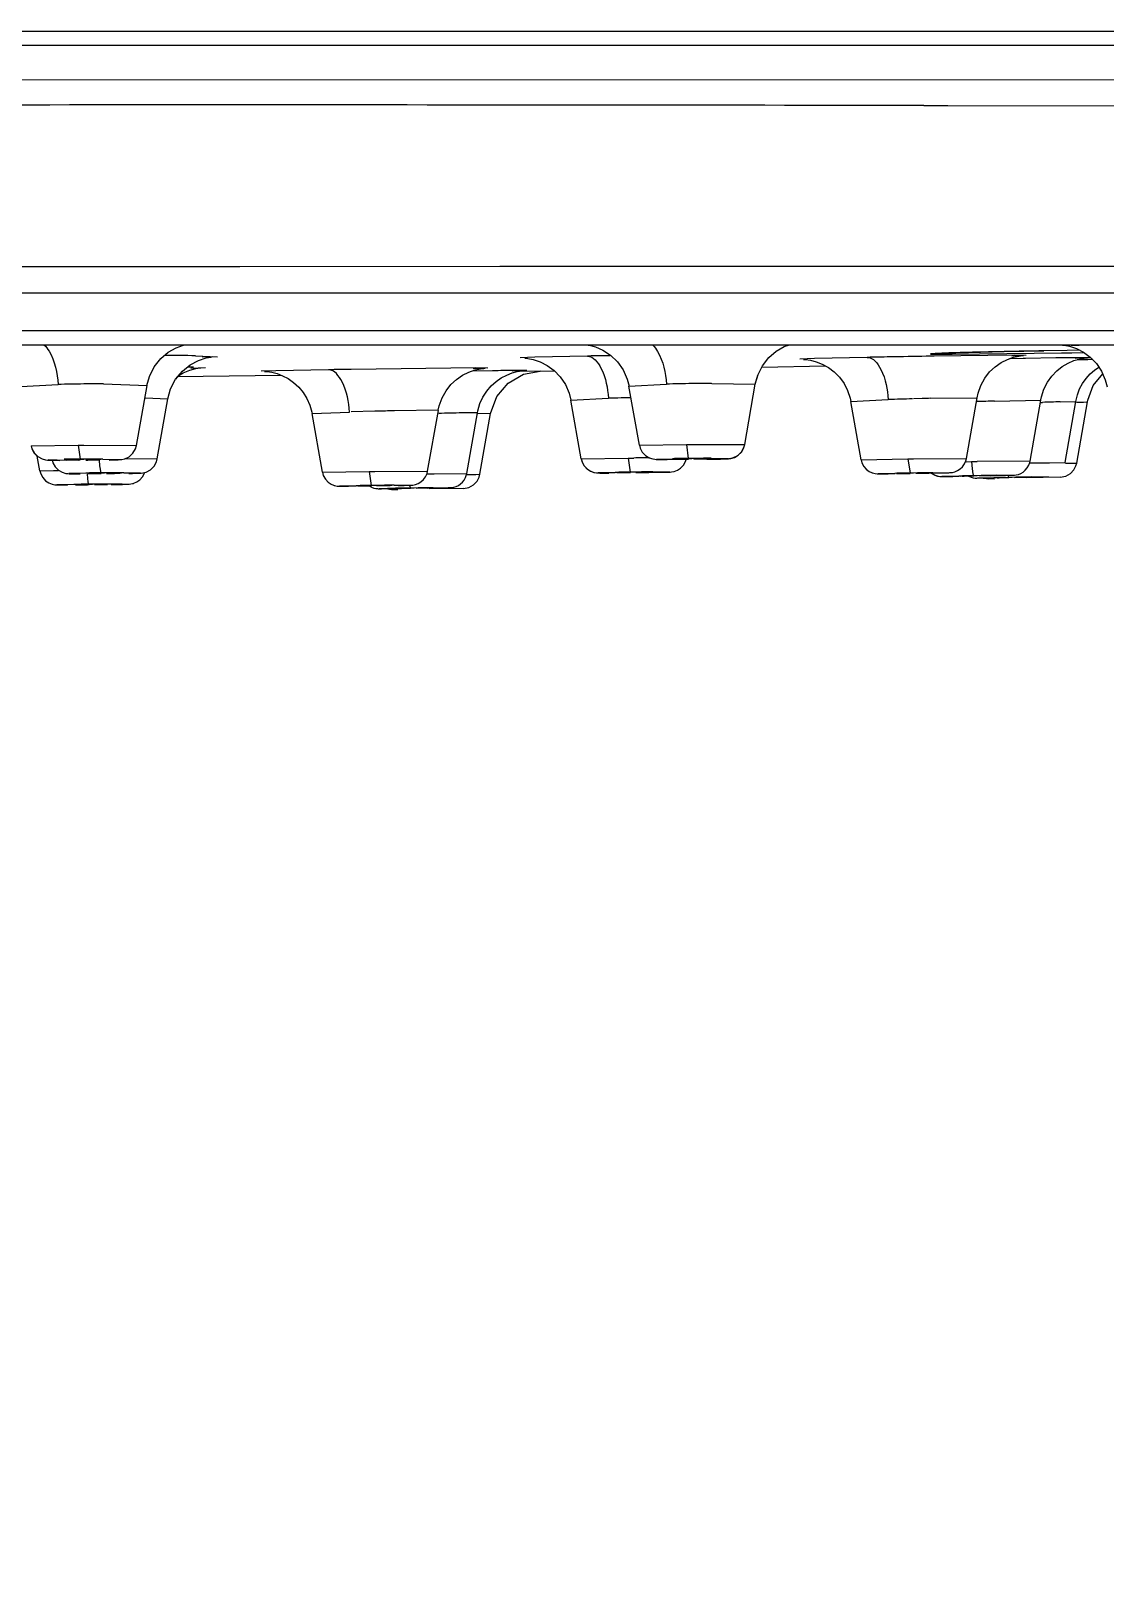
# Model space of a CAD drawing. Header units: millimetres. Extents: x 5438 to 6032, y -2661 to -1821.
# Drawn here: x 5832.02 to 5839.89, y -2102.18 to -2090.76 of the extents above; entities that cross this region are included whole.
import ezdxf

# ---------------------------------------------------------------- set-up
doc = ezdxf.new("R2010")
doc.units = ezdxf.units.MM
doc.header["$LTSCALE"] = 0.1
doc.layers.get('0').update_dxf_attribs({"lineweight": 15})
doc.layers.add('DIM', color=3, linetype='Continuous', lineweight=9)
doc.styles.get("Standard").update_dxf_attribs({"font": 'arial.ttf'})
doc.dimstyles.new('ISO-25', dxfattribs={"dimtxt": 2.5, "dimasz": 2.5, "dimexe": 1.25, "dimexo": 0.625, "dimtad": 1, "dimlfac": 5, "dimtxsty": 'Standard', "dimcen": 2.5, "dimadec": 0, "dimazin": 0, "dimtfac": 1, "dimtmove": 0, "dimatfit": 3, "dimfxl": 0, "dimarcsym": 0})

# ---------------------------------------------------------------- blocks, each defined once
blk = doc.blocks.new('*D114')
at = {"layer": 'Defpoints', "color": 0}
for p in [(5798.25, -2092.49), (5847.597, -2092.49), (5847.597, -2112.348)]:
    blk.add_point(p, dxfattribs=at)
at = {"layer": 'DIM', "color": 0, "lineweight": -2}
for p, q in [((5798.25, -2093.115), (5798.25, -2113.598)), ((5847.597, -2093.115), (5847.597, -2113.598)), ((5802.25, -2112.348), (5843.597, -2112.348))]:
    blk.add_line(p, q, dxfattribs=at)
at = {"layer": 'DIM', "color": 0}
for points in [[(5802.25, -2111.681), (5802.25, -2113.015), (5798.25, -2112.348)], [(5843.597, -2111.681), (5843.597, -2113.015), (5847.597, -2112.348)]]:
    blk.add_solid(points, dxfattribs=at)
at = {"layer": 'DIM', "color": 0, "insert": (5822.923, -2109.681), "char_height": 4, "attachment_point": 5}
blk.add_mtext('197', dxfattribs=at)

msp = doc.modelspace()

# ---------------------------------------------------------------- linework, layer by layer
at = {"color": 7, "linetype": 'Continuous'}
for p, q in [((5798.7817, -2090.7637), (5847.0654, -2090.7637)), ((5846.5445, -2090.8704), (5828.7364, -2090.87)), ((5828.8284, -2091.1208), (5846.7465, -2091.1156)), ((5838.5637, -2091.3095), (5838.7414, -2091.3096)), ((5838.7414, -2091.3096), (5840.9125, -2091.3127)), ((5831.7847, -2092.4894), (5833.1721, -2092.4891)), ((5833.1721, -2092.4891), (5833.267, -2092.4891)), ((5833.267, -2092.4891), (5833.3411, -2092.489)), ((5833.3411, -2092.489), (5833.3696, -2092.489)), ((5833.3696, -2092.489), (5833.551, -2092.489)), ((5833.551, -2092.489), (5835.4558, -2092.4885)), ((5835.4558, -2092.4885), (5835.6702, -2092.4885)), ((5835.6702, -2092.4885), (5835.913, -2092.4884)), ((5835.913, -2092.4884), (5835.9687, -2092.4884)), ((5835.9687, -2092.4884), (5836.1118, -2092.4884)), ((5836.1118, -2092.4884), (5837.2264, -2092.4882)), ((5837.2264, -2092.4882), (5837.4478, -2092.4881)), ((5837.4478, -2092.4881), (5837.5049, -2092.4881)), ((5837.5049, -2092.4881), (5837.6401, -2092.4881)), ((5837.6401, -2092.4881), (5837.7257, -2092.4881)), ((5837.7257, -2092.4881), (5837.8525, -2092.4881)), ((5837.8525, -2092.4881), (5838.3091, -2092.4881)), ((5838.3091, -2092.4881), (5838.5229, -2092.4881)), ((5838.5229, -2092.4881), (5839.2763, -2092.4881)), ((5839.2763, -2092.4881), (5839.4084, -2092.4882)), ((5839.4084, -2092.4882), (5839.509, -2092.4882)), ((5839.509, -2092.4882), (5839.6266, -2092.4882)), ((5839.6266, -2092.4882), (5839.7113, -2092.4882)), ((5839.7113, -2092.4882), (5840.9919, -2092.4887)), ((5840.6265, -2092.6863), (5822.9237, -2092.6865)), ((5825.7172, -2092.9599), (5840.4905, -2092.9599)), ((5847.066, -2093.0663), (5798.7814, -2093.0663)), ((5833.226, -2093.1442), (5833.3858, -2093.1514)), ((5833.3513, -2093.153), (5833.2751, -2093.156)), ((5835.7124, -2093.1551), (5835.6051, -2093.1601)), ((5836.099, -2093.1467), (5835.7124, -2093.1551)), ((5837.7632, -2093.1652), (5837.6555, -2093.1694)), ((5838.1501, -2093.1563), (5837.7632, -2093.1652)), ((5838.6411, -2093.1477), (5838.5826, -2093.1486)), ((5838.639, -2093.1286), (5838.6977, -2093.1259)), ((5839.2284, -2093.1405), (5838.6411, -2093.1477)), ((5838.6977, -2093.1259), (5838.7097, -2093.1255)), ((5838.7097, -2093.1255), (5838.8923, -2093.1201)), ((5838.7734, -2093.1331), (5839.5738, -2093.1238)), ((5838.8909, -2093.1201), (5838.8738, -2093.1206)), ((5838.8923, -2093.1201), (5839.1546, -2093.114)), ((5839.1534, -2093.114), (5839.1293, -2093.1146)), ((5839.1546, -2093.114), (5839.4453, -2093.1083)), ((5839.2927, -2093.1649), (5839.1931, -2093.1666)), ((5839.2089, -2093.1459), (5839.2953, -2093.1429)), ((5839.3153, -2093.1423), (5839.2284, -2093.1405)), ((5839.3094, -2093.1646), (5839.2927, -2093.1649)), ((5839.5326, -2093.1609), (5839.3094, -2093.1646)), ((5839.6154, -2093.1052), (5839.4447, -2093.1083)), ((5839.4447, -2093.1083), (5839.4453, -2093.1083)), ((5839.5738, -2093.1238), (5839.6495, -2093.1226)), ((5839.7052, -2093.1036), (5839.6154, -2093.1052)), ((5839.6495, -2093.1226), (5839.7381, -2093.1211)), ((5839.6949, -2093.1586), (5839.6577, -2093.159)), ((5839.675, -2093.1624), (5839.765, -2093.1596)), ((5839.767, -2093.1734), (5839.6893, -2093.1749)), ((5839.7829, -2093.1588), (5839.6949, -2093.1586)), ((5839.76, -2093.1598), (5839.7637, -2093.1595)), ((5839.7887, -2093.173), (5839.767, -2093.1734)), ((5839.8041, -2093.1727), (5839.7887, -2093.173)), ((5833.08, -2093.3165), (5833.1027, -2093.2891)), ((5833.0903, -2093.2966), (5833.8527, -2093.2869)), ((5833.1023, -2093.2893), (5833.134, -2093.2702)), ((5833.1915, -2093.2344), (5833.2982, -2093.2302)), ((5833.8142, -2093.2544), (5833.7069, -2093.2579)), ((5834.2007, -2093.2471), (5833.8142, -2093.2544)), ((5835.2793, -2093.2341), (5834.3672, -2093.2445)), ((5835.4038, -2093.2545), (5835.2564, -2093.2564)), ((5835.2606, -2093.2389), (5835.3479, -2093.2363)), ((5835.3672, -2093.2357), (5835.2793, -2093.2341)), ((5835.5475, -2093.2551), (5835.6396, -2093.2529)), ((5835.6553, -2093.2523), (5835.5663, -2093.2525)), ((5835.7511, -2093.2579), (5835.592, -2093.2604)), ((5835.7509, -2093.2579), (5835.8575, -2093.2559)), ((5837.3763, -2093.2278), (5837.8445, -2093.2192)), ((5839.8071, -2093.3624), (5839.8758, -2093.2769)), ((5831.9438, -2093.3709), (5832.2182, -2093.3547)), ((5832.5508, -2093.3509), (5832.8699, -2093.3624)), ((5832.7924, -2093.8022), (5832.8699, -2093.3624)), ((5833.0225, -2093.4598), (5833.0429, -2093.3876)), ((5836.4031, -2093.3682), (5836.6778, -2093.3527)), ((5836.4794, -2093.8006), (5836.4031, -2093.3682)), ((5837.0094, -2093.3468), (5837.3293, -2093.3538)), ((5837.2514, -2093.7956), (5837.3293, -2093.3538)), ((5832.8563, -2093.4534), (5833.023, -2093.4599)), ((5832.9452, -2093.9011), (5833.023, -2093.4599)), ((5834.0795, -2093.5682), (5834.3543, -2093.557)), ((5834.5405, -2093.5518), (5834.3674, -2093.5568)), ((5834.6843, -2093.5484), (5834.6652, -2093.5488)), ((5835.0052, -2093.5447), (5834.6843, -2093.5484)), ((5834.9272, -2093.9901), (5835.0057, -2093.5448)), ((5835.9773, -2093.4703), (5836.2521, -2093.4566)), ((5836.0532, -2093.9004), (5835.9773, -2093.4703)), ((5838.0293, -2093.4796), (5838.3043, -2093.4663)), ((5838.1047, -2093.9072), (5838.0293, -2093.4796)), ((5838.5525, -2093.4582), (5838.4899, -2093.46)), ((5838.6155, -2093.4564), (5838.9554, -2093.4519)), ((5838.8767, -2093.8982), (5838.9554, -2093.4519)), ((5839.0198, -2093.4788), (5838.9568, -2093.4809)), ((5839.0822, -2093.4767), (5839.4227, -2093.469)), ((5839.3437, -2093.9167), (5839.4227, -2093.469)), ((5839.4206, -2093.4869), (5839.4345, -2093.4864)), ((5839.5647, -2093.4821), (5839.6791, -2093.4793)), ((5839.6, -2093.9279), (5839.6791, -2093.4793)), ((5839.6834, -2093.4856), (5839.7352, -2093.4837)), ((5839.6855, -2093.9316), (5839.7646, -2093.4826)), ((5839.7352, -2093.4837), (5839.7646, -2093.4826)), ((5834.1552, -2093.9975), (5834.0795, -2093.5682)), ((5835.2932, -2093.562), (5835.1784, -2093.5637)), ((5835.2146, -2094.008), (5835.2932, -2093.562)), ((5835.3889, -2093.5677), (5835.2956, -2093.5704)), ((5835.3102, -2094.0139), (5835.3889, -2093.5677)), ((5832.0205, -2093.8053), (5832.365, -2093.7992)), ((5832.0847, -2093.9882), (5832.0657, -2093.8806)), ((5832.365, -2093.7992), (5832.4061, -2093.799)), ((5832.365, -2093.7992), (5832.3788, -2093.9024)), ((5832.4061, -2093.799), (5832.7923, -2093.8022)), ((5832.7082, -2093.8992), (5832.9452, -2093.9011)), ((5836.0533, -2093.9004), (5836.3972, -2093.8948)), ((5836.3972, -2093.8948), (5836.4386, -2093.8944)), ((5836.3972, -2093.8948), (5836.412, -2093.998)), ((5836.4795, -2093.8006), (5836.8237, -2093.7944)), ((5836.8504, -2093.8996), (5836.7544, -2093.9015)), ((5836.8237, -2093.7944), (5836.8649, -2093.7942)), ((5836.8237, -2093.7944), (5836.838, -2093.8977)), ((5836.8935, -2093.8971), (5836.838, -2093.8976)), ((5836.865, -2093.8995), (5836.8504, -2093.8996)), ((5836.8649, -2093.7942), (5837.2514, -2093.7956)), ((5836.9899, -2093.9002), (5836.9036, -2093.8994)), ((5837.0051, -2093.8966), (5837.1295, -2093.8988)), ((5837.0906, -2093.9013), (5837.112, -2093.9005)), ((5837.1084, -2093.9007), (5837.1249, -2093.8999)), ((5838.4899, -2093.9009), (5838.8767, -2093.8982)), ((5832.0848, -2093.9882), (5832.1836, -2093.9859)), ((5832.28, -2093.9118), (5832.1449, -2093.909)), ((5832.1836, -2093.9859), (5832.2205, -2093.9854)), ((5832.1972, -2093.9598), (5832.2213, -2093.9837)), ((5832.204, -2093.9113), (5832.2303, -2093.9116)), ((5832.2811, -2093.9077), (5832.3695, -2093.909)), ((5832.392, -2093.9048), (5832.2956, -2093.9066)), ((5832.2956, -2093.9066), (5832.3102, -2093.9071)), ((5832.4213, -2094.0046), (5832.2973, -2094.0087)), ((5832.4343, -2093.902), (5832.3788, -2093.9024)), ((5832.4061, -2093.9047), (5832.392, -2093.9048)), ((5832.4303, -2094.012), (5832.4371, -2094.0726)), ((5832.4338, -2094.0076), (5832.5226, -2094.0082)), ((5832.5311, -2093.9063), (5832.4443, -2093.9049)), ((5832.5445, -2094.005), (5832.4483, -2094.0067)), ((5832.4483, -2094.0067), (5832.4629, -2094.007)), ((5832.4785, -2093.9085), (5832.5166, -2093.9074)), ((5832.5166, -2093.9074), (5832.502, -2093.9069)), ((5832.518, -2093.9112), (5832.5205, -2093.9515)), ((5832.5205, -2093.9515), (5832.5318, -2094.0032)), ((5832.5873, -2094.0027), (5832.5318, -2094.0032)), ((5832.5588, -2094.0049), (5832.5445, -2094.005)), ((5832.5459, -2093.9021), (5832.67, -2093.9054)), ((5832.5928, -2093.9093), (5832.6195, -2093.9086)), ((5832.6838, -2094.0055), (5832.5973, -2094.0049)), ((5832.6313, -2094.0074), (5832.6694, -2094.0064)), ((5832.6694, -2094.0064), (5832.6548, -2094.0061)), ((5832.6989, -2094.0023), (5832.8232, -2094.0043)), ((5832.7357, -2094.0078), (5832.7624, -2094.0072)), ((5834.1552, -2093.9974), (5834.1622, -2094.0217)), ((5834.1553, -2093.9974), (5834.4992, -2093.9926)), ((5834.4992, -2093.9926), (5834.5405, -2093.9922)), ((5834.4992, -2093.9926), (5834.5141, -2094.0959)), ((5834.5405, -2093.9922), (5834.9272, -2093.9901)), ((5834.9232, -2094.0103), (5834.9758, -2094.0098)), ((5834.9758, -2094.0098), (5835.2145, -2094.008)), ((5835.2164, -2094.0149), (5835.2805, -2094.0142)), ((5835.2805, -2094.0142), (5835.3102, -2094.0139)), ((5835.3049, -2094.0339), (5835.3102, -2094.0139)), ((5836.302, -2094.0043), (5836.1779, -2094.0037)), ((5836.1815, -2094.0042), (5836.1936, -2094.0045)), ((5836.1905, -2094.0044), (5836.207, -2094.0046)), ((5836.2023, -2094.0045), (5836.2234, -2094.0046)), ((5836.2172, -2094.0046), (5836.2557, -2094.0046)), ((5836.3136, -2094.0019), (5836.403, -2094.0018)), ((5836.4237, -2093.9993), (5836.328, -2094.0012)), ((5836.328, -2094.0012), (5836.3425, -2094.0013)), ((5836.403, -2094.0018), (5836.4132, -2094.0016)), ((5836.4674, -2093.9973), (5836.412, -2093.998)), ((5836.4386, -2093.9991), (5836.4237, -2093.9993)), ((5836.4535, -2094.0014), (5836.5492, -2093.9995)), ((5836.5636, -2093.9987), (5836.4776, -2093.9988)), ((5836.5492, -2093.9995), (5836.5347, -2093.9993)), ((5836.5493, -2094.0013), (5836.6423, -2093.9994)), ((5836.5791, -2093.9962), (5836.7037, -2093.9968)), ((5836.739, -2093.9059), (5836.6044, -2093.9042)), ((5836.6423, -2093.9994), (5836.6742, -2093.9985)), ((5836.6619, -2093.9058), (5836.6843, -2093.9059)), ((5836.6641, -2093.9988), (5836.6874, -2093.9981)), ((5836.6815, -2093.9983), (5836.6976, -2093.9976)), ((5836.6947, -2093.9978), (5836.7059, -2093.9972)), ((5836.7048, -2093.9972), (5836.7156, -2093.9963)), ((5836.74, -2093.9025), (5836.8288, -2093.9032)), ((5836.7544, -2093.9015), (5836.769, -2093.9019)), ((5836.8178, -2093.9192), (5836.8217, -2093.9056)), ((5836.8794, -2093.903), (5836.9755, -2093.9012)), ((5836.9755, -2093.9012), (5836.9609, -2093.9008)), ((5836.9751, -2093.9039), (5837.0415, -2093.9026)), ((5837.0415, -2093.9026), (5837.0741, -2093.9018)), ((5837.0683, -2093.902), (5837.0951, -2093.9012)), ((5838.1047, -2093.9072), (5838.1106, -2093.9289)), ((5838.1048, -2093.9072), (5838.4483, -2093.9014)), ((5838.2288, -2094.0107), (5838.2362, -2094.0108)), ((5838.3543, -2094.0099), (5838.2299, -2094.0105)), ((5838.2687, -2094.0108), (5838.3036, -2094.0105)), ((5838.3649, -2094.0082), (5838.4548, -2094.0073)), ((5838.4745, -2094.0054), (5838.3792, -2094.0075)), ((5838.3792, -2094.0075), (5838.3937, -2094.0075)), ((5838.4483, -2093.9014), (5838.4899, -2093.9009)), ((5838.4483, -2093.9014), (5838.4637, -2094.0047)), ((5838.5191, -2094.0037), (5838.4637, -2094.0047)), ((5838.4899, -2094.0052), (5838.4745, -2094.0054)), ((5838.5052, -2094.0066), (5838.6006, -2094.0045)), ((5838.5295, -2094.0046), (5838.5153, -2094.005)), ((5838.6149, -2094.0039), (5838.5295, -2094.0046)), ((5838.6006, -2094.0045), (5838.5861, -2094.0045)), ((5838.5997, -2094.0058), (5838.6767, -2094.0041)), ((5838.6308, -2094.0021), (5838.7557, -2094.0014)), ((5838.6767, -2094.0041), (5838.7139, -2094.0031)), ((5838.7139, -2094.0031), (5838.7396, -2094.0024)), ((5838.8759, -2093.9217), (5838.9151, -2093.9212)), ((5838.9151, -2093.9212), (5838.9429, -2093.9208)), ((5838.9151, -2093.9212), (5838.9186, -2093.9731)), ((5838.9186, -2093.9731), (5838.9242, -2094.0106)), ((5838.9242, -2094.0106), (5838.9308, -2094.0245)), ((5838.9429, -2093.9208), (5838.9568, -2093.9206)), ((5839.3437, -2093.9167), (5838.9568, -2093.9206)), ((5839.341, -2093.931), (5839.361, -2093.9308)), ((5839.361, -2093.9308), (5839.4864, -2093.9291)), ((5839.4864, -2093.9291), (5839.5999, -2093.9279)), ((5839.6036, -2093.9328), (5839.6557, -2093.932)), ((5839.6557, -2093.932), (5839.6854, -2093.9316)), ((5839.6644, -2093.9819), (5839.6802, -2093.9515)), ((5839.6802, -2093.9515), (5839.6854, -2093.9316)), ((5832.1055, -2094.0383), (5832.126, -2094.061)), ((5832.333, -2094.0881), (5832.2091, -2094.0914)), ((5832.3452, -2094.09), (5832.4343, -2094.09)), ((5832.434, -2094.088), (5832.3597, -2094.0894)), ((5832.3597, -2094.0894), (5832.3742, -2094.0895)), ((5832.4557, -2094.0878), (5832.434, -2094.088)), ((5832.4343, -2094.09), (5832.4448, -2094.0898)), ((5832.4371, -2094.0726), (5832.4434, -2094.0867)), ((5832.4989, -2094.086), (5832.4434, -2094.0866)), ((5832.4702, -2094.0876), (5832.4557, -2094.0878)), ((5832.4848, -2094.0897), (5832.5808, -2094.0881)), ((5832.5466, -2094.0856), (5832.4989, -2094.086)), ((5832.5952, -2094.0874), (5832.5328, -2094.0871)), ((5832.5613, -2094.0855), (5832.5466, -2094.0856)), ((5832.5911, -2094.0853), (5832.5613, -2094.0855)), ((5832.5808, -2094.0881), (5832.5694, -2094.0879)), ((5832.6105, -2094.0852), (5832.5911, -2094.0853)), ((5832.6076, -2094.0893), (5832.6649, -2094.0883)), ((5832.6649, -2094.0883), (5832.7056, -2094.0874)), ((5832.6887, -2094.0851), (5832.735, -2094.0859)), ((5832.7394, -2094.086), (5832.7518, -2094.0847)), ((5832.7502, -2094.0849), (5832.7712, -2094.0802)), ((5832.7518, -2094.0847), (5832.7726, -2094.0797)), ((5834.4042, -2094.1003), (5834.28, -2094.1007)), ((5834.3046, -2094.1011), (5834.3477, -2094.1008)), ((5834.4156, -2094.0988), (5834.5051, -2094.0981)), ((5834.5256, -2094.0965), (5834.4299, -2094.0983)), ((5834.4299, -2094.0983), (5834.4445, -2094.0983)), ((5834.5695, -2094.0951), (5834.5141, -2094.0959)), ((5834.5406, -2094.0963), (5834.5256, -2094.0965)), ((5834.5555, -2094.0976), (5834.6512, -2094.0958)), ((5834.5797, -2094.0959), (5834.5659, -2094.0962)), ((5834.6911, -2094.1167), (5834.5726, -2094.1193)), ((5834.5726, -2094.1193), (5834.6135, -2094.119)), ((5834.6655, -2094.0953), (5834.5797, -2094.0959)), ((5834.5886, -2094.1193), (5834.7238, -2094.1176)), ((5834.6212, -2094.1188), (5834.6631, -2094.1254)), ((5834.6512, -2094.0958), (5834.6366, -2094.0958)), ((5834.6633, -2094.1253), (5834.7092, -2094.1246)), ((5834.6684, -2094.1253), (5834.6633, -2094.1253)), ((5834.6812, -2094.0938), (5834.8059, -2094.0933)), ((5834.8015, -2094.1149), (5834.6911, -2094.1167)), ((5834.7028, -2094.1172), (5834.7159, -2094.1172)), ((5834.7119, -2094.0959), (5834.7547, -2094.095)), ((5834.8128, -2094.1152), (5834.7172, -2094.1168)), ((5834.7172, -2094.1168), (5834.7317, -2094.1167)), ((5834.7547, -2094.095), (5834.7845, -2094.0943)), ((5834.7939, -2094.0958), (5834.8015, -2094.115)), ((5834.8568, -2094.1141), (5834.8015, -2094.1149)), ((5834.8278, -2094.1149), (5834.8128, -2094.1152)), ((5834.8429, -2094.1154), (5834.9385, -2094.1138)), ((5834.8671, -2094.1144), (5834.8532, -2094.1146)), ((5834.9686, -2094.1125), (5834.8568, -2094.1141)), ((5834.9528, -2094.1134), (5834.8671, -2094.1144)), ((5834.9385, -2094.1138), (5834.9239, -2094.1139)), ((5834.9246, -2094.1146), (5835.006, -2094.1132)), ((5835.1889, -2094.1171), (5834.9385, -2094.121)), ((5834.9686, -2094.1125), (5835.0933, -2094.1112)), ((5835.006, -2094.1132), (5835.0782, -2094.1118)), ((5835.0782, -2094.1118), (5835.0894, -2094.1115)), ((5835.289, -2094.0645), (5835.3049, -2094.0339)), ((5838.6832, -2094.0297), (5838.6924, -2094.0302)), ((5838.6924, -2094.0302), (5838.7078, -2094.0303)), ((5838.8218, -2094.0288), (5838.6972, -2094.0302)), ((5838.7078, -2094.0303), (5838.7779, -2094.0295)), ((5838.8318, -2094.0275), (5838.922, -2094.0262)), ((5838.9412, -2094.0248), (5838.8461, -2094.027)), ((5838.8461, -2094.027), (5838.8606, -2094.0269)), ((5838.9107, -2094.0354), (5838.9272, -2094.0399)), ((5838.9862, -2094.0233), (5838.9308, -2094.0244)), ((5838.9568, -2094.0245), (5838.9412, -2094.0248)), ((5838.9536, -2094.0422), (5839.0668, -2094.0403)), ((5839.0768, -2094.039), (5838.958, -2094.0429)), ((5838.9724, -2094.0254), (5839.0675, -2094.0232)), ((5838.9967, -2094.0239), (5838.9822, -2094.0242)), ((5839.0818, -2094.0227), (5838.9967, -2094.0239)), ((5839.0083, -2094.0414), (5839.0391, -2094.0461)), ((5839.0393, -2094.046), (5839.0854, -2094.0451)), ((5839.0517, -2094.0244), (5839.1635, -2094.0218)), ((5839.0675, -2094.0232), (5839.053, -2094.0233)), ((5839.1872, -2094.0366), (5839.0768, -2094.039)), ((5839.088, -2094.0393), (5839.1504, -2094.0383)), ((5839.098, -2094.0213), (5839.223, -2094.0199)), ((5839.1973, -2094.0368), (5839.1023, -2094.0389)), ((5839.1023, -2094.0389), (5839.1167, -2094.0387)), ((5839.1504, -2094.0383), (5839.1784, -2094.0377)), ((5839.1635, -2094.0218), (5839.2029, -2094.0208)), ((5839.1803, -2094.0219), (5839.1872, -2094.0367)), ((5839.2426, -2094.0355), (5839.1872, -2094.0366)), ((5839.213, -2094.0364), (5839.1973, -2094.0368)), ((5839.2029, -2094.0208), (5839.2183, -2094.0203)), ((5839.2287, -2094.0367), (5839.3238, -2094.0345)), ((5839.253, -2094.0356), (5839.2384, -2094.036)), ((5839.3543, -2094.0332), (5839.2426, -2094.0355)), ((5839.338, -2094.0341), (5839.253, -2094.0356)), ((5839.3061, -2094.0354), (5839.4173, -2094.0329)), ((5839.3238, -2094.0345), (5839.3093, -2094.0348)), ((5839.5649, -2094.0348), (5839.3142, -2094.0402)), ((5839.3543, -2094.0332), (5839.4795, -2094.0311))]:
    msp.add_line(p, q, dxfattribs=at)
for points in [[(5832.8694, -2093.3623), (5832.8874, -2093.296), (5832.9228, -2093.2251), (5832.9705, -2093.165), (5833.026, -2093.1183), (5833.084, -2093.0856), (5833.1378, -2093.0663)], [(5836.1049, -2093.0663), (5836.1104, -2093.0671), (5836.1584, -2093.0802), (5836.2125, -2093.1041), (5836.2674, -2093.1402), (5836.3179, -2093.1887), (5836.3598, -2093.2477), (5836.39, -2093.3153), (5836.4035, -2093.3681)], [(5837.3288, -2093.3537), (5837.3468, -2093.2874), (5837.3816, -2093.2173), (5837.4283, -2093.1579), (5837.4831, -2093.1111), (5837.5413, -2093.0778), (5837.5729, -2093.0663)], [(5839.5814, -2093.0663), (5839.5931, -2093.0675), (5839.6324, -2093.0753), (5839.6829, -2093.0921), (5839.7354, -2093.119), (5839.7851, -2093.1555), (5839.83, -2093.202), (5839.8673, -2093.2574), (5839.8951, -2093.3213), (5839.9082, -2093.3733)], [(5833.0426, -2093.388), (5833.0798, -2093.3165), (5833.1293, -2093.2567), (5833.1867, -2093.2106), (5833.2473, -2093.1785), (5833.304, -2093.1601), (5833.3382, -2093.1538), (5833.3461, -2093.1529)], [(5835.6434, -2093.1627), (5835.6392, -2093.1625), (5835.6418, -2093.1627), (5835.661, -2093.1647), (5835.7005, -2093.1723), (5835.7515, -2093.1892), (5835.8044, -2093.216), (5835.8542, -2093.2525), (5835.8992, -2093.299), (5835.9367, -2093.3544), (5835.9646, -2093.4185), (5835.9777, -2093.4703)], [(5837.6814, -2093.1708), (5837.6826, -2093.1708), (5837.6979, -2093.1719), (5837.733, -2093.177), (5837.7759, -2093.1881), (5837.8204, -2093.2058), (5837.8648, -2093.2305), (5837.9075, -2093.2628), (5837.9464, -2093.3024), (5837.9797, -2093.3483), (5838.0061, -2093.3998), (5838.0247, -2093.4561), (5838.0296, -2093.4795)], [(5838.9549, -2093.4519), (5838.9619, -2093.4199), (5838.9827, -2093.3615), (5839.0115, -2093.3093), (5839.0472, -2093.2635), (5839.088, -2093.225), (5839.1322, -2093.1942), (5839.178, -2093.1709), (5839.223, -2093.1552), (5839.2613, -2093.1467), (5839.2856, -2093.1435), (5839.2911, -2093.143)], [(5839.4221, -2093.4689), (5839.4271, -2093.4451), (5839.4452, -2093.3896), (5839.4706, -2093.3392), (5839.5025, -2093.2944), (5839.5393, -2093.2557), (5839.5796, -2093.2239), (5839.6219, -2093.1989)], [(5839.6219, -2093.1989), (5839.6647, -2093.1804), (5839.7056, -2093.1683)], [(5839.7056, -2093.1683), (5839.7407, -2093.1619), (5839.76, -2093.1598)], [(5833.134, -2093.2702), (5833.1829, -2093.2496), (5833.227, -2093.2376), (5833.2566, -2093.2328), (5833.265, -2093.2319)], [(5833.7336, -2093.2591), (5833.7304, -2093.2591), (5833.7325, -2093.2592), (5833.7507, -2093.2606), (5833.7843, -2093.2657), (5833.8229, -2093.2755), (5833.8634, -2093.2909), (5833.9046, -2093.3125), (5833.9447, -2093.3404), (5833.9819, -2093.3746), (5834.0147, -2093.4141), (5834.0421, -2093.4582), (5834.0634, -2093.5063), (5834.0779, -2093.5579), (5834.0798, -2093.5682)], [(5835.0052, -2093.5447), (5835.0124, -2093.5126), (5835.0333, -2093.4542), (5835.0624, -2093.402), (5835.0983, -2093.3562), (5835.1393, -2093.3177), (5835.1837, -2093.2871), (5835.2297, -2093.2639), (5835.2749, -2093.2484), (5835.3138, -2093.2399), (5835.339, -2093.2368), (5835.3445, -2093.2363)], [(5835.3605, -2093.404), (5835.393, -2093.3657), (5835.429, -2093.3332), (5835.4673, -2093.3066), (5835.5067, -2093.2857), (5835.546, -2093.2704), (5835.5838, -2093.2604), (5835.6169, -2093.2549), (5835.6354, -2093.2531), (5835.6397, -2093.2529)], [(5835.5175, -2093.3447), (5835.6299, -2093.2801), (5835.751, -2093.2579)], [(5837.329, -2093.3537), (5837.3493, -2093.2812), (5837.3773, -2093.2278)], [(5839.7284, -2093.3475), (5839.754, -2093.3109), (5839.7832, -2093.2782), (5839.8148, -2093.2499), (5839.847, -2093.2272)], [(5835.2927, -2093.562), (5835.2955, -2093.5475), (5835.3109, -2093.4952), (5835.3328, -2093.4473), (5835.3605, -2093.404)], [(5835.3883, -2093.5676), (5835.4339, -2093.4434), (5835.5175, -2093.3447)], [(5839.6786, -2093.4792), (5839.6902, -2093.4315), (5839.7069, -2093.3878), (5839.7284, -2093.3475)], [(5839.7641, -2093.4825), (5839.7664, -2093.4703), (5839.8071, -2093.3624)], [(5832.0204, -2093.8053), (5832.0262, -2093.8268), (5832.0432, -2093.8581), (5832.0657, -2093.8804)], [(5832.026, -2093.8261), (5832.0427, -2093.8574), (5832.0692, -2093.8841), (5832.1001, -2093.9009), (5832.1252, -2093.9075), (5832.1391, -2093.9091), (5832.1506, -2093.9098), (5832.1643, -2093.9104), (5832.182, -2093.9108), (5832.204, -2093.9113)], [(5832.6195, -2093.9086), (5832.6411, -2093.9079), (5832.6581, -2093.9071), (5832.6713, -2093.9063), (5832.6842, -2093.9049), (5832.7068, -2093.8998), (5832.7381, -2093.8848), (5832.7667, -2093.8588), (5832.7854, -2093.8266), (5832.7923, -2093.8022)], [(5836.0532, -2093.9004), (5836.0598, -2093.9241), (5836.0758, -2093.953), (5836.0977, -2093.9759), (5836.1229, -2093.9917), (5836.1476, -2094.0004), (5836.1658, -2094.0034), (5836.175, -2094.004)], [(5836.0533, -2093.9004), (5836.0593, -2093.9224), (5836.0745, -2093.9512), (5836.0958, -2093.9743), (5836.1205, -2093.9906), (5836.1452, -2093.9998), (5836.1645, -2094.0033), (5836.1741, -2094.004), (5836.1832, -2094.0043)], [(5836.4795, -2093.8006), (5836.485, -2093.8213), (5836.5007, -2093.8512), (5836.5242, -2093.8763), (5836.5518, -2093.8931), (5836.5773, -2093.9014), (5836.5936, -2093.9038), (5836.6035, -2093.9045), (5836.6137, -2093.9049), (5836.6264, -2093.9053), (5836.6425, -2093.9056), (5836.6619, -2093.9058)], [(5837.1223, -2093.9), (5837.1333, -2093.8993), (5837.146, -2093.8978), (5837.1701, -2093.8918), (5837.2005, -2093.8759), (5837.2277, -2093.8496), (5837.2453, -2093.8178), (5837.2514, -2093.7956)], [(5837.1249, -2093.8999), (5837.1355, -2093.8991), (5837.1505, -2093.8971), (5837.1758, -2093.8896), (5837.2029, -2093.8741), (5837.227, -2093.8505), (5837.2441, -2093.8207), (5837.2446, -2093.8191)], [(5838.7396, -2094.0024), (5838.7485, -2094.002), (5838.7556, -2094.0017), (5838.7624, -2094.0013), (5838.7746, -2093.9997), (5838.793, -2093.9951), (5838.8122, -2093.9869), (5838.831, -2093.9746), (5838.8483, -2093.958), (5838.8625, -2093.9378), (5838.8726, -2093.9148), (5838.8767, -2093.8982)], [(5832.0848, -2093.9882), (5832.0907, -2094.01), (5832.1056, -2094.0383)], [(5832.1733, -2093.9054), (5832.1802, -2093.9298), (5832.1972, -2093.9598)], [(5832.2213, -2093.9837), (5832.2488, -2093.9994), (5832.2737, -2094.0068), (5832.2888, -2094.0088), (5832.2982, -2094.0094), (5832.3082, -2094.0098), (5832.321, -2094.0101), (5832.3372, -2094.0103), (5832.379, -2094.0107)], [(5832.7624, -2094.0072), (5832.7846, -2094.0066), (5832.8023, -2094.006), (5832.8159, -2094.0054), (5832.8266, -2094.0048), (5832.8392, -2094.0034), (5832.8636, -2093.9974), (5832.8942, -2093.9815), (5832.9215, -2093.9552), (5832.9391, -2093.9234), (5832.9452, -2093.9011)], [(5832.7726, -2094.0797), (5832.7949, -2094.0699), (5832.8166, -2094.0544), (5832.8358, -2094.0329), (5832.8503, -2094.0059), (5832.8518, -2094.0003)], [(5834.7845, -2094.0943), (5834.7949, -2094.094), (5834.8028, -2094.0937), (5834.8094, -2094.0934), (5834.8191, -2094.0925), (5834.8376, -2094.0888), (5834.8577, -2094.0813), (5834.8776, -2094.0694), (5834.896, -2094.053), (5834.9114, -2094.0324), (5834.9225, -2094.0083), (5834.9272, -2093.9901)], [(5835.0894, -2094.1115), (5835.0934, -2094.1113), (5835.0972, -2094.1112), (5835.1053, -2094.1105), (5835.1198, -2094.108), (5835.1358, -2094.1031), (5835.1523, -2094.0954), (5835.1681, -2094.085), (5835.1824, -2094.0719), (5835.1951, -2094.0561), (5835.2054, -2094.0376), (5835.2127, -2094.0165), (5835.2145, -2094.008)], [(5836.7157, -2093.9963), (5836.7354, -2093.9924), (5836.759, -2093.9832), (5836.782, -2093.968), (5836.8025, -2093.9463), (5836.818, -2093.9185)], [(5836.7351, -2093.9925), (5836.7583, -2093.9835), (5836.7812, -2093.9686), (5836.8019, -2093.9471), (5836.8178, -2093.9192)], [(5838.1106, -2093.9289), (5838.1245, -2093.9558), (5838.143, -2093.9773), (5838.1641, -2093.9931), (5838.1866, -2094.0036), (5838.2076, -2094.0089), (5838.2218, -2094.0105), (5838.2295, -2094.0107)], [(5838.1107, -2093.9289), (5838.125, -2093.9565), (5838.1438, -2093.9781), (5838.1652, -2093.9937), (5838.188, -2094.004), (5838.209, -2094.0091), (5838.2226, -2094.0105)], [(5838.2362, -2094.0108), (5838.2446, -2094.0109), (5838.2687, -2094.0108)], [(5838.6207, -2094.0053), (5838.6242, -2094.0083), (5838.6447, -2094.0197), (5838.6653, -2094.0267), (5838.6832, -2094.0297)], [(5838.6209, -2094.0053), (5838.6272, -2094.0103), (5838.6483, -2094.0212), (5838.6692, -2094.0276), (5838.6861, -2094.0299)], [(5839.2183, -2094.0203), (5839.2236, -2094.02), (5839.2292, -2094.0197), (5839.2409, -2094.0183), (5839.2578, -2094.0143), (5839.2752, -2094.0073), (5839.2925, -2093.9972), (5839.3086, -2093.9837), (5839.3226, -2093.9671), (5839.3338, -2093.9478), (5839.3415, -2093.9264), (5839.3437, -2093.9167)], [(5839.565, -2094.0349), (5839.6054, -2094.0272), (5839.6393, -2094.0084), (5839.6644, -2093.9819)], [(5832.126, -2094.061), (5832.1495, -2094.077), (5832.1736, -2094.0867), (5832.1936, -2094.0908), (5832.2044, -2094.0916), (5832.2122, -2094.0919), (5832.2217, -2094.0921), (5832.2335, -2094.0922), (5832.2482, -2094.0923), (5832.2872, -2094.0924)], [(5832.7056, -2094.0874), (5832.7198, -2094.0869), (5832.7305, -2094.0865), (5832.7394, -2094.086)], [(5834.1622, -2094.0217), (5834.1771, -2094.0491), (5834.1967, -2094.0704), (5834.2189, -2094.0857), (5834.242, -2094.0954), (5834.2629, -2094.0998), (5834.2742, -2094.1008), (5834.2744, -2094.1008)], [(5834.1622, -2094.0218), (5834.1776, -2094.0497), (5834.1976, -2094.0712), (5834.2201, -2094.0863), (5834.2435, -2094.0958), (5834.2643, -2094.1), (5834.2749, -2094.1008), (5834.2806, -2094.101), (5834.2868, -2094.101), (5834.3046, -2094.1011)], [(5834.4949, -2094.097), (5834.4974, -2094.099), (5834.5146, -2094.1083), (5834.5318, -2094.1146), (5834.548, -2094.118), (5834.56, -2094.1192), (5834.565, -2094.1193), (5834.5681, -2094.1194), (5834.5717, -2094.1194), (5834.5886, -2094.1193)], [(5835.1891, -2094.1172), (5835.2296, -2094.1097), (5835.2637, -2094.0909), (5835.289, -2094.0645)], [(5838.8928, -2094.0276), (5838.8944, -2094.0285), (5838.911, -2094.0355)], [(5838.9272, -2094.0399), (5838.9413, -2094.0418), (5838.9499, -2094.0422), (5838.9536, -2094.0422)]]:
    msp.add_lwpolyline(points, dxfattribs=at)
for centre, radius, start, end in [((5833.5703, -4909.6835), 2818.3784, 89.8984883, 90.087951), ((5839.7054, -2080.3505), 12.716, 269.72388, 269.98669), ((5832.997, -2119.405), 26.2619, 89.50043, 89.99316), ((5836.8953, -2138.9801), 45.8403, 90.85803, 90.99532), ((5836.5357, -2115.4306), 22.2882, 90.69556, 90.84045), ((5839.1994, -2145.3059), 52.1602, 90.97009, 91.15267), ((5840.7382, -2227.1919), 134.0606, 90.921306, 91.034994), ((5839.335, -2111.4568), 18.342, 91.44084, 91.96011), ((5840.3539, -2150.5934), 57.4919, 91.220457, 91.45814), ((5841.4406, -2201.0429), 107.9531, 91.059379, 91.214022), ((5840.3094, -2142.5382), 49.3835, 90.75619, 90.90134), ((5833.1374, -2104.5487), 11.3216, 89.63491, 89.81716), ((5835.2286, -2154.8627), 61.6242, 90.801256, 90.955725), ((5836.1913, -2153.273), 60.0237, 90.596529, 90.751712), ((5832.5023, -2104.6637), 11.3125, 90.96889, 91.43905), ((5832.5663, -2108.3005), 14.9499, 90.61399, 90.97844), ((5832.5277, -2106.3942), 13.0433, 89.89838, 90.53401), ((5837.0698, -2106.8364), 13.4894, 91.27109, 91.66521), ((5837.1819, -2111.7776), 18.4318, 90.98527, 91.27884), ((5837.1073, -2108.0588), 14.7123, 90.38161, 90.94405), ((5835.7116, -2140.4765), 46.9393, 91.27747, 91.42961), ((5836.8726, -2113.0879), 19.6411, 91.53991, 91.81039), ((5837.1084, -2121.819), 28.3754, 91.39435, 91.54194), ((5839.0862, -2114.5792), 21.1274, 91.63705, 92.12076), ((5839.1531, -2113.3455), 19.8964, 91.54822, 91.72992), ((5839.7925, -2115.2519), 21.7867, 91.86828, 92.03242), ((5840.7824, -2132.9008), 39.4375, 91.76943, 91.95862), ((5836.8803, -2167.5406), 73.9965, 91.317975, 91.449488), ((5836.921, -2148.9121), 55.0198, 90.38145, 90.50234), ((5837.0268, -2110.616), 16.7194, 90.64697, 91.04575), ((5836.9658, -2097.469), 3.5701, 90.999, 91.21124), ((5837.0214, -2110.5949), 16.6983, 90.05576, 90.4388), ((5832.4893, -2107.616), 13.714, 90.46164, 90.94589), ((5832.3213, -2090.9453), 2.9641, 270.9323, 271.14857), ((5832.3543, -2085.4547), 8.4548, 270.44669, 270.84148), ((5832.7104, -2112.1107), 18.1084, 90.56511, 90.91469), ((5832.4906, -2096.8501), 2.9455, 90.90039, 91.14902), ((5832.4847, -2107.6347), 13.7328, 89.74451, 90.21007), ((5832.4588, -2090.0673), 3.9415, 270.92709, 271.08481), ((5832.464, -2082.7958), 11.2129, 270.55766, 270.85483), ((5832.6582, -2097.9107), 3.9063, 90.89399, 91.08535), ((5832.7079, -2112.2536), 18.2512, 90.02826, 90.37867), ((5836.7601, -2118.5062), 24.5106, 90.81376, 91.07193), ((5836.5743, -2099.2795), 5.2816, 91.04891, 91.19695), ((5836.7599, -2118.7769), 24.7813, 90.41806, 90.67627), ((5836.7634, -2090.2968), 3.607, 271.04045, 271.21056), ((5839.1184, -2130.3088), 36.31, 91.03316, 91.20738), ((5839.1234, -2130.811), 36.8122, 90.76659, 90.94049), ((5832.7618, -2121.5004), 27.4156, 90.66547, 90.89635), ((5832.5997, -2099.9974), 5.9107, 90.87976, 91.00869), ((5832.5856, -2099.0556), 4.9688, 90.6086, 90.88419), ((5832.6691, -2104.175), 10.0899, 89.88836, 90.3325), ((5832.46, -2084.1532), 9.9371, 270.87509, 271.32317), ((5835.134, -2136.056), 41.9647, 90.84635, 90.99715), ((5835.1371, -2136.5459), 42.4545, 90.61536, 90.76611), ((5834.2704, -2063.339), 30.7819, 270.63855, 270.78428), ((5834.6326, -2085.3453), 8.7722, 270.54433, 271.04472), ((5840.0145, -2147.9887), 53.9752, 91.15037, 91.26755), ((5840.027, -2148.8197), 54.8062, 90.97126, 91.0881), ((5838.2995, -2054.4425), 39.6052, 271.01335, 271.1268)]:
    msp.add_arc(centre, radius, start, end, dxfattribs=at)
for points, knots in [([(5832.114, -2093.0648), (5832.1291, -2093.0773), (5832.1924, -2093.1625), (5832.2112, -2093.2705), (5832.2182, -2093.3547)], [0, 0, 0, 0, 0.1880033, 1, 1, 1, 1]), ([(5836.577, -2093.0661), (5836.5916, -2093.0792), (5836.652, -2093.1642), (5836.6708, -2093.2701), (5836.6778, -2093.3527)], [0, 0, 0, 0, 0.19122, 1, 1, 1, 1]), ([(5836.099, -2093.1467), (5836.143, -2093.1472), (5836.2303, -2093.2686), (5836.2457, -2093.3808), (5836.2521, -2093.4566)], [0, 0, 0, 0, 0.3666915, 1, 1, 1, 1]), ([(5838.1501, -2093.1563), (5838.1941, -2093.1563), (5838.2823, -2093.278), (5838.2977, -2093.3903), (5838.3043, -2093.4663)], [0, 0, 0, 0, 0.3658431, 1, 1, 1, 1]), ([(5838.6956, -2093.1259), (5838.6687, -2093.1269), (5838.5354, -2093.1357), (5838.7206, -2093.1332), (5838.7734, -2093.1331)], [0, 0, 0, 0, 0.3378182, 1, 1, 1, 1]), ([(5838.7015, -2093.1257), (5838.7005, -2093.1258), (5838.6985, -2093.1258), (5838.6966, -2093.1259), (5838.6956, -2093.1259)], [0, 0, 0, 0, 0.5040751, 1, 1, 1, 1]), ([(5838.7076, -2093.1255), (5838.7066, -2093.1255), (5838.7045, -2093.1256), (5838.7025, -2093.1257), (5838.7015, -2093.1257)], [0, 0, 0, 0, 0.5039356, 1, 1, 1, 1]), ([(5834.3543, -2093.557), (5834.3479, -2093.481), (5834.3328, -2093.3687), (5834.2447, -2093.2471), (5834.2007, -2093.2471)], [0, 0, 0, 0, 0.6339994, 1, 1, 1, 1]), ([(5838.4548, -2094.0073), (5838.4564, -2094.0073), (5838.4596, -2094.0072), (5838.4629, -2094.0071), (5838.4645, -2094.0071)], [0, 0, 0, 0, 0.4935886, 1, 1, 1, 1]), ([(5832.5694, -2094.0879), (5832.5689, -2094.0879), (5832.5678, -2094.0879), (5832.5668, -2094.0879), (5832.5662, -2094.0879)], [0, 0, 0, 0, 0.483085, 1, 1, 1, 1]), ([(5834.5051, -2094.0981), (5834.5068, -2094.0981), (5834.5101, -2094.0981), (5834.5135, -2094.098), (5834.5152, -2094.098)], [0, 0, 0, 0, 0.4933453, 1, 1, 1, 1]), ([(5834.7925, -2094.1161), (5834.7941, -2094.1161), (5834.7974, -2094.116), (5834.8008, -2094.116), (5834.8024, -2094.1159)], [0, 0, 0, 0, 0.4934432, 1, 1, 1, 1]), ([(5838.922, -2094.0262), (5838.9235, -2094.0262), (5838.9267, -2094.0261), (5838.9298, -2094.0261), (5838.9314, -2094.026)], [0, 0, 0, 0, 0.493794, 1, 1, 1, 1]), ([(5839.1784, -2094.0377), (5839.1799, -2094.0376), (5839.183, -2094.0376), (5839.1861, -2094.0375), (5839.1876, -2094.0375)], [0, 0, 0, 0, 0.4939177, 1, 1, 1, 1])]:
    msp.add_open_spline(points, degree=3, knots=knots, dxfattribs=at)

# ---------------------------------------------------------------- dimensions: what is measured, and where the dimension line sits
at = {"layer": 'DIM'}
dim = msp.add_linear_dim(base=(5847.5967, -2112.3479), p1=(5798.2502, -2092.4905), p2=(5847.5967, -2092.4895), text='197', dimstyle='ISO-25', override={"dimtxt": 4, "dimasz": 4, "dimlfac": 4, "dimadec": 1, "dimfxl": 1.25}, dxfattribs=at)
dim.commit()
dim.dimension.update_dxf_attribs({"geometry": '*D114', "text_midpoint": (5822.9234, -2109.6806)})

doc.saveas('drawing.dxf')
